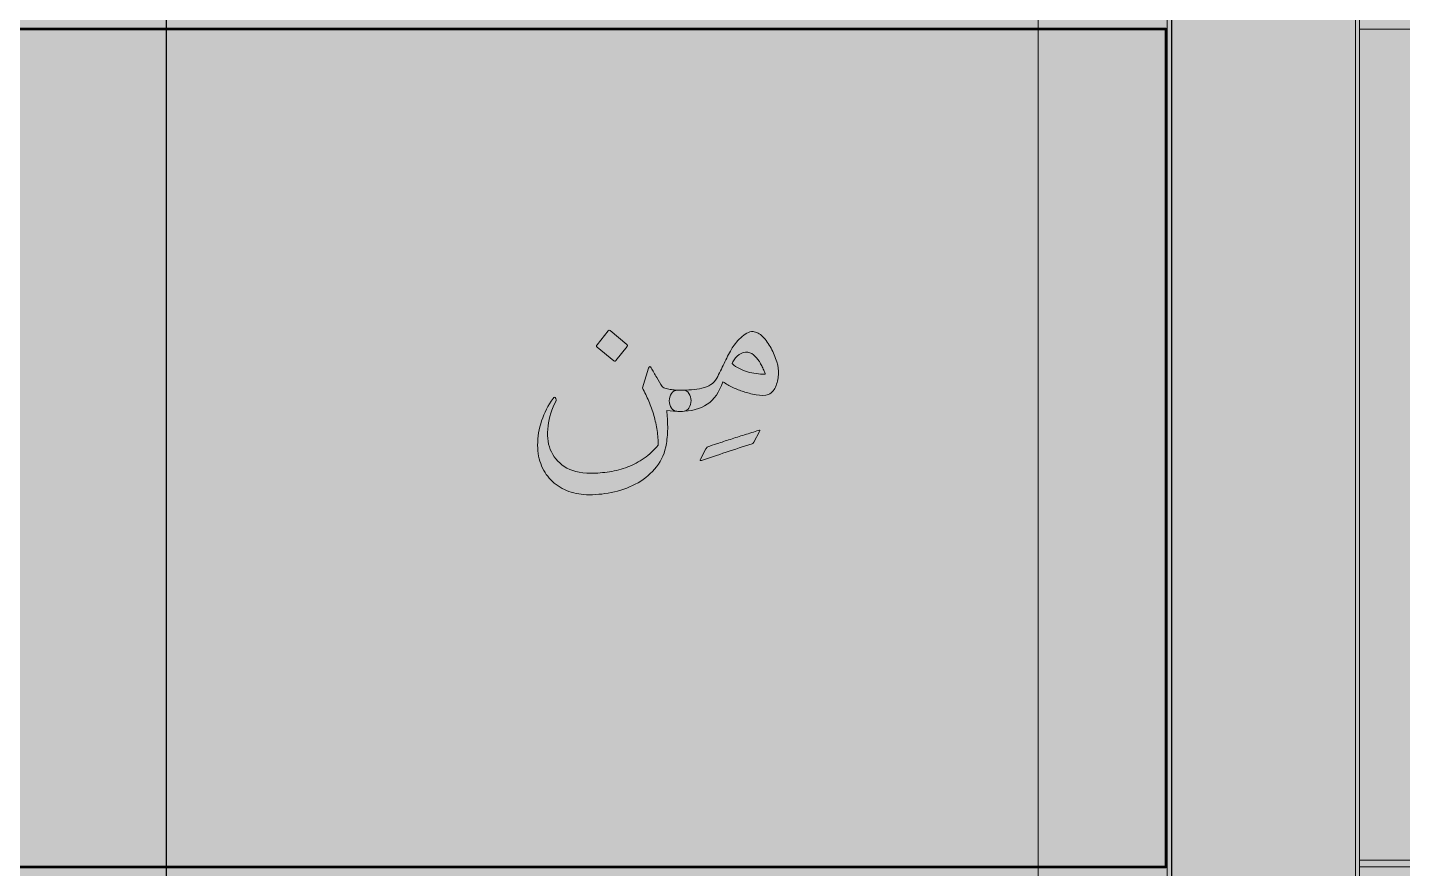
# Model space of a CAD drawing. Header units: inches. Extents: x -1481 to -429, y -1676 to -696.
# Drawn here: x -800.6 to -747.2, y -1208.2 to -1175.6 of the extents above; entities that cross this region are included whole.
import ezdxf

# ---------------------------------------------------------------- set-up
doc = ezdxf.new("R2010")
doc.units = ezdxf.units.IN
doc.header["$MEASUREMENT"] = 0
doc.layers.add('Layer 1', color=7, linetype='Continuous')

# ---------------------------------------------------------------- blocks, each defined once
blk = doc.blocks.new('block 75')
at = {"layer": 'Layer 1', "true_color": 0x009344}
h = blk.add_hatch(color=114, dxfattribs=at)
h.dxf.hatch_style = 2
h.paths.add_polyline_path([(-693.785, -1296.171), (-933.785, -1296.171), (-933.785, -1006.171), (-693.785, -1006.171)])
blk = doc.blocks.new('block 141')
at = {"layer": 'Layer 1', "color": 40, "lineweight": 30, "true_color": 0xf9a01b}
blk.add_lwpolyline([(-834.266, -1087.043), (-795.203, -1087.043), (-795.203, -1290.172), (-834.266, -1290.172), (-834.266, -1087.043)], dxfattribs=at)
at = {"layer": 'Layer 1', "lineweight": 0}
blk.add_lwpolyline([(-910.384, -1110.533), (-756.319, -1110.533), (-756.319, -1273.233), (-910.384, -1273.233), (-910.384, -1110.533)], dxfattribs=at)
at = {"layer": 'Layer 1', "color": 40, "lineweight": 30, "true_color": 0xf9a01b}
blk.add_open_spline([(-795.203, -1087.043), (-795.203, -1087.043), (-772.587, -1087.043), (-772.587, -1087.043), (-763.503, -1087.043), (-756.139, -1094.039), (-756.139, -1102.669), (-756.139, -1102.669), (-756.139, -1290.172), (-756.139, -1290.172), (-756.139, -1290.172), (-795.203, -1290.172), (-795.203, -1290.172), (-795.203, -1290.172), (-795.203, -1087.043), (-795.203, -1087.043)], degree=3, knots=[0, 0, 0, 0, 1, 1, 1, 2, 2, 2, 3, 3, 3, 4, 4, 4, 5, 5, 5, 5], dxfattribs=at)
blk = doc.blocks.new('block 140')
at = {"layer": 'Layer 1', "true_color": 0x49c6ea}
h = blk.add_hatch(color=133, dxfattribs=at)
h.dxf.hatch_style = 2
h.paths.add_polyline_path([(-919.173, -1282.809), (-748.857, -1282.809), (-748.857, -1065.618), (-919.173, -1065.618)])
h = blk.add_hatch(color=133, dxfattribs=at)
h.dxf.hatch_style = 2
h.paths.add_polyline_path([(-907.435, -1277.731), (-761.338, -1277.731), (-761.338, -1076.165), (-907.435, -1076.165)])
at = {"layer": 'Layer 1', "true_color": 0xfff4c8}
h = blk.add_hatch(color=254, dxfattribs=at)
h.dxf.hatch_style = 2
h.paths.add_polyline_path([(-912.062, -1208.145), (-756.36, -1208.145), (-756.36, -1175.62), (-912.062, -1175.62)])
at = {"layer": 'Layer 1', "lineweight": 0}
for points in [[(-919.173, -1282.809), (-748.857, -1282.809), (-748.857, -1065.618), (-919.173, -1065.618), (-919.173, -1282.809)], [(-919.173, -1282.809), (-748.857, -1282.809), (-748.857, -1065.618), (-919.173, -1065.618), (-919.173, -1282.809)], [(-907.435, -1277.731), (-761.338, -1277.731), (-761.338, -1076.165), (-907.435, -1076.165), (-907.435, -1277.731)], [(-912.062, -1208.145), (-756.36, -1208.145), (-756.36, -1175.62), (-912.062, -1175.62), (-912.062, -1208.145)]]:
    blk.add_lwpolyline(points, dxfattribs=at)
at = {"layer": 'Layer 1', "color": 44, "lineweight": 53, "true_color": 0xaf7e09}
blk.add_lwpolyline([(-912.062, -1208.145), (-756.36, -1208.145), (-756.36, -1175.62), (-912.062, -1175.62), (-912.062, -1208.145)], dxfattribs=at)
at = {"layer": 'Layer 1'}
blk.add_blockref('block 141', (0, 0), dxfattribs=at)
blk = doc.blocks.new('block 145')
at = {"layer": 'Layer 1', "lineweight": 0}
blk.add_lwpolyline([(-919.173, -1282.809), (-748.857, -1282.809), (-748.857, -1065.618), (-919.173, -1065.618), (-919.173, -1282.809)], dxfattribs=at)
blk = doc.blocks.new('block 158')
at = {"layer": 'Layer 1', "true_color": 0x231f20}
h = blk.add_hatch(color=250, dxfattribs=at)
h.dxf.hatch_style = 2
edge = h.paths.add_edge_path()
edge.add_spline(control_points=[(-772.441, -1191.717), (-772.784, -1191.825), (-773.121, -1191.935), (-773.454, -1192.047), (-773.786, -1192.159), (-774.104, -1192.264), (-774.409, -1192.362), (-774.465, -1192.38), (-774.479, -1192.362), (-774.451, -1192.31), (-774.451, -1192.31), (-774.236, -1191.911), (-774.236, -1191.911), (-774.225, -1191.89), (-774.215, -1191.874), (-774.207, -1191.864), (-774.198, -1191.853), (-774.183, -1191.844), (-774.162, -1191.837), (-774.068, -1191.802), (-773.943, -1191.759), (-773.789, -1191.709), (-773.636, -1191.658), (-773.469, -1191.604), (-773.288, -1191.546), (-773.108, -1191.488), (-772.924, -1191.43), (-772.735, -1191.37), (-772.546, -1191.311), (-772.365, -1191.255), (-772.194, -1191.202), (-772.166, -1191.192), (-772.149, -1191.189), (-772.141, -1191.194), (-772.134, -1191.2), (-772.138, -1191.216), (-772.152, -1191.244), (-772.152, -1191.244), (-772.378, -1191.654), (-772.378, -1191.654), (-772.388, -1191.667), (-772.398, -1191.681), (-772.407, -1191.693), (-772.415, -1191.705), (-772.427, -1191.713), (-772.441, -1191.717)], knot_values=[0, 0, 0, 0, 1, 1, 1, 2, 2, 2, 3, 3, 3, 4, 4, 4, 5, 5, 5, 6, 6, 6, 7, 7, 7, 8, 8, 8, 9, 9, 9, 10, 10, 10, 11, 11, 11, 12, 12, 12, 13, 13, 13, 14, 14, 14, 15, 15, 15, 15], degree=3, periodic=1)
at = {"layer": 'Layer 1', "lineweight": 0}
blk.add_open_spline([(-772.441, -1191.717), (-772.784, -1191.825), (-773.121, -1191.935), (-773.454, -1192.047), (-773.786, -1192.159), (-774.104, -1192.264), (-774.409, -1192.362), (-774.465, -1192.38), (-774.479, -1192.362), (-774.451, -1192.31), (-774.451, -1192.31), (-774.236, -1191.911), (-774.236, -1191.911), (-774.225, -1191.89), (-774.215, -1191.874), (-774.207, -1191.864), (-774.198, -1191.853), (-774.183, -1191.844), (-774.162, -1191.837), (-774.068, -1191.802), (-773.943, -1191.759), (-773.789, -1191.709), (-773.636, -1191.658), (-773.469, -1191.604), (-773.288, -1191.546), (-773.108, -1191.488), (-772.924, -1191.43), (-772.735, -1191.37), (-772.546, -1191.311), (-772.365, -1191.255), (-772.194, -1191.202), (-772.166, -1191.192), (-772.149, -1191.189), (-772.141, -1191.194), (-772.134, -1191.2), (-772.138, -1191.216), (-772.152, -1191.244), (-772.152, -1191.244), (-772.378, -1191.654), (-772.378, -1191.654), (-772.388, -1191.667), (-772.398, -1191.681), (-772.407, -1191.693), (-772.415, -1191.705), (-772.427, -1191.713), (-772.441, -1191.717)], degree=3, knots=[0, 0, 0, 0, 1, 1, 1, 2, 2, 2, 3, 3, 3, 4, 4, 4, 5, 5, 5, 6, 6, 6, 7, 7, 7, 8, 8, 8, 9, 9, 9, 10, 10, 10, 11, 11, 11, 12, 12, 12, 13, 13, 13, 14, 14, 14, 15, 15, 15, 15], dxfattribs=at)
blk = doc.blocks.new('block 139')
at = {"layer": 'Layer 1', "true_color": 0x231f20}
h = blk.add_hatch(color=250, dxfattribs=at)
h.dxf.hatch_style = 2
edge = h.paths.add_edge_path()
edge.add_spline(control_points=[(-776.707, -1189.551), (-776.707, -1189.551), (-776.47, -1188.785), (-776.47, -1188.785), (-776.456, -1188.746), (-776.441, -1188.726), (-776.423, -1188.724), (-776.406, -1188.723), (-776.386, -1188.739), (-776.365, -1188.774), (-776.296, -1188.886), (-776.224, -1189.009), (-776.15, -1189.142), (-776.077, -1189.275), (-776.007, -1189.394), (-775.94, -1189.498), (-775.902, -1189.533), (-775.848, -1189.56), (-775.78, -1189.577), (-775.712, -1189.595), (-775.642, -1189.608), (-775.57, -1189.617), (-775.499, -1189.625), (-775.432, -1189.631), (-775.371, -1189.632), (-775.31, -1189.634), (-775.267, -1189.635), (-775.242, -1189.635), (-775.242, -1189.635), (-775.148, -1189.635), (-775.148, -1189.635), (-775.036, -1189.635), (-774.953, -1189.678), (-774.898, -1189.764), (-774.844, -1189.849), (-774.817, -1189.943), (-774.817, -1190.044), (-774.817, -1190.149), (-774.844, -1190.245), (-774.898, -1190.33), (-774.953, -1190.416), (-775.036, -1190.459), (-775.148, -1190.459), (-775.148, -1190.459), (-775.242, -1190.459), (-775.242, -1190.459), (-775.417, -1190.459), (-775.589, -1190.448), (-775.757, -1190.427), (-775.736, -1190.627), (-775.724, -1190.837), (-775.723, -1191.057), (-775.721, -1191.278), (-775.737, -1191.495), (-775.772, -1191.708), (-775.828, -1192.058), (-775.956, -1192.359), (-776.156, -1192.611), (-776.355, -1192.863), (-776.595, -1193.069), (-776.875, -1193.23), (-777.155, -1193.391), (-777.459, -1193.509), (-777.788, -1193.584), (-778.117, -1193.66), (-778.444, -1193.697), (-778.769, -1193.697), (-779.053, -1193.697), (-779.316, -1193.653), (-779.559, -1193.566), (-779.802, -1193.479), (-780.015, -1193.351), (-780.197, -1193.183), (-780.375, -1193.018), (-780.516, -1192.817), (-780.619, -1192.579), (-780.723, -1192.341), (-780.774, -1192.074), (-780.774, -1191.776), (-780.774, -1191.447), (-780.722, -1191.13), (-780.617, -1190.824), (-780.512, -1190.518), (-780.365, -1190.228), (-780.176, -1189.955), (-780.155, -1189.924), (-780.136, -1189.909), (-780.118, -1189.91), (-780.101, -1189.912), (-780.085, -1189.929), (-780.071, -1189.96), (-780.057, -1189.992), (-780.053, -1190.022), (-780.06, -1190.05), (-780.221, -1190.364), (-780.325, -1190.691), (-780.37, -1191.028), (-780.416, -1191.366), (-780.386, -1191.67), (-780.281, -1191.939), (-780.176, -1192.208), (-779.995, -1192.43), (-779.738, -1192.603), (-779.48, -1192.776), (-779.137, -1192.863), (-778.706, -1192.863), (-778.465, -1192.863), (-778.223, -1192.843), (-777.979, -1192.805), (-777.736, -1192.766), (-777.501, -1192.704), (-777.273, -1192.616), (-777.046, -1192.529), (-776.833, -1192.416), (-776.633, -1192.278), (-776.434, -1192.139), (-776.255, -1191.971), (-776.098, -1191.771), (-776.091, -1191.586), (-776.102, -1191.396), (-776.132, -1191.202), (-776.162, -1191.007), (-776.204, -1190.815), (-776.258, -1190.624), (-776.312, -1190.434), (-776.378, -1190.247), (-776.455, -1190.065), (-776.532, -1189.883), (-776.616, -1189.712), (-776.707, -1189.551)], knot_values=[0, 0, 0, 0, 1, 1, 1, 2, 2, 2, 3, 3, 3, 4, 4, 4, 5, 5, 5, 6, 6, 6, 7, 7, 7, 8, 8, 8, 9, 9, 9, 10, 10, 10, 11, 11, 11, 12, 12, 12, 13, 13, 13, 14, 14, 14, 15, 15, 15, 16, 16, 16, 17, 17, 17, 18, 18, 18, 19, 19, 19, 20, 20, 20, 21, 21, 21, 22, 22, 22, 23, 23, 23, 24, 24, 24, 25, 25, 25, 26, 26, 26, 27, 27, 27, 28, 28, 28, 29, 29, 29, 30, 30, 30, 31, 31, 31, 32, 32, 32, 33, 33, 33, 34, 34, 34, 35, 35, 35, 36, 36, 36, 37, 37, 37, 38, 38, 38, 39, 39, 39, 40, 40, 40, 41, 41, 41, 42, 42, 42, 43, 43, 43, 43], degree=3, periodic=1)
edge = h.paths.add_edge_path()
edge.add_spline(control_points=[(-778.029, -1187.336), (-778.005, -1187.305), (-777.979, -1187.301), (-777.95, -1187.326), (-777.95, -1187.326), (-777.305, -1187.861), (-777.305, -1187.861), (-777.277, -1187.885), (-777.275, -1187.913), (-777.3, -1187.945), (-777.3, -1187.945), (-777.73, -1188.486), (-777.73, -1188.486), (-777.755, -1188.521), (-777.783, -1188.524), (-777.814, -1188.496), (-777.814, -1188.496), (-778.465, -1187.961), (-778.465, -1187.961), (-778.493, -1187.936), (-778.493, -1187.906), (-778.465, -1187.871), (-778.465, -1187.871), (-778.029, -1187.336), (-778.029, -1187.336), (-778.029, -1187.336), (-778.029, -1187.336), (-778.029, -1187.336)], knot_values=[0, 0, 0, 0, 1, 1, 1, 2, 2, 2, 3, 3, 3, 4, 4, 4, 5, 5, 5, 6, 6, 6, 7, 7, 7, 8, 8, 8, 9, 9, 9, 9], degree=3, periodic=1)
h = blk.add_hatch(color=250, dxfattribs=at)
h.dxf.hatch_style = 2
edge = h.paths.add_edge_path()
edge.add_spline(control_points=[(-775.236, -1189.635), (-775.089, -1189.635), (-774.943, -1189.631), (-774.797, -1189.622), (-774.652, -1189.613), (-774.517, -1189.593), (-774.391, -1189.561), (-774.265, -1189.53), (-774.152, -1189.484), (-774.052, -1189.422), (-773.952, -1189.361), (-773.875, -1189.278), (-773.819, -1189.173), (-773.717, -1188.984), (-773.622, -1188.794), (-773.533, -1188.604), (-773.443, -1188.413), (-773.348, -1188.228), (-773.247, -1188.05), (-773.208, -1187.983), (-773.157, -1187.91), (-773.094, -1187.829), (-773.031, -1187.749), (-772.962, -1187.674), (-772.887, -1187.604), (-772.812, -1187.534), (-772.733, -1187.475), (-772.651, -1187.428), (-772.569, -1187.381), (-772.487, -1187.359), (-772.407, -1187.362), (-772.277, -1187.369), (-772.151, -1187.436), (-772.029, -1187.562), (-771.906, -1187.688), (-771.8, -1187.837), (-771.709, -1188.008), (-771.614, -1188.179), (-771.54, -1188.356), (-771.486, -1188.538), (-771.431, -1188.72), (-771.408, -1188.87), (-771.415, -1188.989), (-771.422, -1189.063), (-771.432, -1189.141), (-771.446, -1189.223), (-771.46, -1189.305), (-771.482, -1189.384), (-771.512, -1189.459), (-771.542, -1189.534), (-771.58, -1189.603), (-771.627, -1189.664), (-771.675, -1189.725), (-771.733, -1189.771), (-771.803, -1189.803), (-771.943, -1189.848), (-772.106, -1189.853), (-772.291, -1189.816), (-772.477, -1189.779), (-772.639, -1189.738), (-772.779, -1189.693), (-772.919, -1189.647), (-773.058, -1189.593), (-773.194, -1189.53), (-773.33, -1189.467), (-773.458, -1189.394), (-773.577, -1189.31), (-773.714, -1189.708), (-773.918, -1190.001), (-774.191, -1190.186), (-774.461, -1190.372), (-774.809, -1190.462), (-775.236, -1190.459), (-775.236, -1190.459), (-775.33, -1190.459), (-775.33, -1190.459), (-775.442, -1190.459), (-775.525, -1190.416), (-775.579, -1190.33), (-775.634, -1190.245), (-775.661, -1190.151), (-775.661, -1190.05), (-775.661, -1189.948), (-775.634, -1189.854), (-775.579, -1189.766), (-775.525, -1189.679), (-775.442, -1189.635), (-775.33, -1189.635), (-775.33, -1189.635), (-775.236, -1189.635), (-775.236, -1189.635)], knot_values=[0, 0, 0, 0, 1, 1, 1, 2, 2, 2, 3, 3, 3, 4, 4, 4, 5, 5, 5, 6, 6, 6, 7, 7, 7, 8, 8, 8, 9, 9, 9, 10, 10, 10, 11, 11, 11, 12, 12, 12, 13, 13, 13, 14, 14, 14, 15, 15, 15, 16, 16, 16, 17, 17, 17, 18, 18, 18, 19, 19, 19, 20, 20, 20, 21, 21, 21, 22, 22, 22, 23, 23, 23, 24, 24, 24, 25, 25, 25, 26, 26, 26, 27, 27, 27, 28, 28, 28, 29, 29, 29, 30, 30, 30, 30], degree=3, periodic=1)
edge = h.paths.add_edge_path()
edge.add_spline(control_points=[(-772.171, -1188.512), (-772.23, -1188.424), (-772.303, -1188.342), (-772.388, -1188.265), (-772.474, -1188.188), (-772.58, -1188.153), (-772.706, -1188.16), (-772.818, -1188.171), (-772.923, -1188.222), (-773.021, -1188.315), (-773.119, -1188.408), (-773.185, -1188.505), (-773.22, -1188.606), (-773.133, -1188.683), (-773.038, -1188.748), (-772.937, -1188.8), (-772.835, -1188.853), (-772.73, -1188.895), (-772.622, -1188.926), (-772.514, -1188.958), (-772.401, -1188.981), (-772.286, -1188.995), (-772.171, -1189.009), (-772.055, -1189.016), (-771.94, -1189.016), (-771.933, -1189.005), (-771.939, -1188.976), (-771.958, -1188.929), (-771.977, -1188.882), (-772.001, -1188.83), (-772.029, -1188.774), (-772.057, -1188.718), (-772.085, -1188.665), (-772.113, -1188.614), (-772.141, -1188.563), (-772.16, -1188.529), (-772.171, -1188.512)], knot_values=[0, 0, 0, 0, 1, 1, 1, 2, 2, 2, 3, 3, 3, 4, 4, 4, 5, 5, 5, 6, 6, 6, 7, 7, 7, 8, 8, 8, 9, 9, 9, 10, 10, 10, 11, 11, 11, 12, 12, 12, 12], degree=3, periodic=1)
at = {"layer": 'Layer 1', "lineweight": 0}
blk.add_lwpolyline([(-919.173, -1282.809), (-748.857, -1282.809), (-748.857, -1065.618), (-919.173, -1065.618), (-919.173, -1282.809)], dxfattribs=at)
for points, knots in [([(-778.029, -1187.336), (-778.005, -1187.305), (-777.979, -1187.301), (-777.95, -1187.326), (-777.95, -1187.326), (-777.305, -1187.861), (-777.305, -1187.861), (-777.277, -1187.885), (-777.275, -1187.913), (-777.3, -1187.945), (-777.3, -1187.945), (-777.73, -1188.486), (-777.73, -1188.486), (-777.755, -1188.521), (-777.783, -1188.524), (-777.814, -1188.496), (-777.814, -1188.496), (-778.465, -1187.961), (-778.465, -1187.961), (-778.493, -1187.936), (-778.493, -1187.906), (-778.465, -1187.871), (-778.465, -1187.871), (-778.029, -1187.336), (-778.029, -1187.336), (-778.029, -1187.336), (-778.029, -1187.336), (-778.029, -1187.336)], [0, 0, 0, 0, 1, 1, 1, 2, 2, 2, 3, 3, 3, 4, 4, 4, 5, 5, 5, 6, 6, 6, 7, 7, 7, 8, 8, 8, 9, 9, 9, 9]), ([(-775.236, -1189.635), (-775.089, -1189.635), (-774.943, -1189.631), (-774.797, -1189.622), (-774.652, -1189.613), (-774.517, -1189.593), (-774.391, -1189.561), (-774.265, -1189.53), (-774.152, -1189.484), (-774.052, -1189.422), (-773.952, -1189.361), (-773.875, -1189.278), (-773.819, -1189.173), (-773.717, -1188.984), (-773.622, -1188.794), (-773.533, -1188.604), (-773.443, -1188.413), (-773.348, -1188.228), (-773.247, -1188.05), (-773.208, -1187.983), (-773.157, -1187.91), (-773.094, -1187.829), (-773.031, -1187.749), (-772.962, -1187.674), (-772.887, -1187.604), (-772.812, -1187.534), (-772.733, -1187.475), (-772.651, -1187.428), (-772.569, -1187.381), (-772.487, -1187.359), (-772.407, -1187.362), (-772.277, -1187.369), (-772.151, -1187.436), (-772.029, -1187.562), (-771.906, -1187.688), (-771.8, -1187.837), (-771.709, -1188.008), (-771.614, -1188.179), (-771.54, -1188.356), (-771.486, -1188.538), (-771.431, -1188.72), (-771.408, -1188.87), (-771.415, -1188.989), (-771.422, -1189.063), (-771.432, -1189.141), (-771.446, -1189.223), (-771.46, -1189.305), (-771.482, -1189.384), (-771.512, -1189.459), (-771.542, -1189.534), (-771.58, -1189.603), (-771.627, -1189.664), (-771.675, -1189.725), (-771.733, -1189.771), (-771.803, -1189.803), (-771.943, -1189.848), (-772.106, -1189.853), (-772.291, -1189.816), (-772.477, -1189.779), (-772.639, -1189.738), (-772.779, -1189.693), (-772.919, -1189.647), (-773.058, -1189.593), (-773.194, -1189.53), (-773.33, -1189.467), (-773.458, -1189.394), (-773.577, -1189.31), (-773.714, -1189.708), (-773.918, -1190.001), (-774.191, -1190.186), (-774.461, -1190.372), (-774.809, -1190.462), (-775.236, -1190.459), (-775.236, -1190.459), (-775.33, -1190.459), (-775.33, -1190.459), (-775.442, -1190.459), (-775.525, -1190.416), (-775.579, -1190.33), (-775.634, -1190.245), (-775.661, -1190.151), (-775.661, -1190.05), (-775.661, -1189.948), (-775.634, -1189.854), (-775.579, -1189.766), (-775.525, -1189.679), (-775.442, -1189.635), (-775.33, -1189.635), (-775.33, -1189.635), (-775.236, -1189.635), (-775.236, -1189.635)], [0, 0, 0, 0, 1, 1, 1, 2, 2, 2, 3, 3, 3, 4, 4, 4, 5, 5, 5, 6, 6, 6, 7, 7, 7, 8, 8, 8, 9, 9, 9, 10, 10, 10, 11, 11, 11, 12, 12, 12, 13, 13, 13, 14, 14, 14, 15, 15, 15, 16, 16, 16, 17, 17, 17, 18, 18, 18, 19, 19, 19, 20, 20, 20, 21, 21, 21, 22, 22, 22, 23, 23, 23, 24, 24, 24, 25, 25, 25, 26, 26, 26, 27, 27, 27, 28, 28, 28, 29, 29, 29, 30, 30, 30, 30]), ([(-772.171, -1188.512), (-772.23, -1188.424), (-772.303, -1188.342), (-772.388, -1188.265), (-772.474, -1188.188), (-772.58, -1188.153), (-772.706, -1188.16), (-772.818, -1188.171), (-772.923, -1188.222), (-773.021, -1188.315), (-773.119, -1188.408), (-773.185, -1188.505), (-773.22, -1188.606), (-773.133, -1188.683), (-773.038, -1188.748), (-772.937, -1188.8), (-772.835, -1188.853), (-772.73, -1188.895), (-772.622, -1188.926), (-772.514, -1188.958), (-772.401, -1188.981), (-772.286, -1188.995), (-772.171, -1189.009), (-772.055, -1189.016), (-771.94, -1189.016), (-771.933, -1189.005), (-771.939, -1188.976), (-771.958, -1188.929), (-771.977, -1188.882), (-772.001, -1188.83), (-772.029, -1188.774), (-772.057, -1188.718), (-772.085, -1188.665), (-772.113, -1188.614), (-772.141, -1188.563), (-772.16, -1188.529), (-772.171, -1188.512)], [0, 0, 0, 0, 1, 1, 1, 2, 2, 2, 3, 3, 3, 4, 4, 4, 5, 5, 5, 6, 6, 6, 7, 7, 7, 8, 8, 8, 9, 9, 9, 10, 10, 10, 11, 11, 11, 12, 12, 12, 12]), ([(-776.707, -1189.551), (-776.707, -1189.551), (-776.47, -1188.785), (-776.47, -1188.785), (-776.456, -1188.746), (-776.441, -1188.726), (-776.423, -1188.724), (-776.406, -1188.723), (-776.386, -1188.739), (-776.365, -1188.774), (-776.296, -1188.886), (-776.224, -1189.009), (-776.15, -1189.142), (-776.077, -1189.275), (-776.007, -1189.394), (-775.94, -1189.498), (-775.902, -1189.533), (-775.848, -1189.56), (-775.78, -1189.577), (-775.712, -1189.595), (-775.642, -1189.608), (-775.57, -1189.617), (-775.499, -1189.625), (-775.432, -1189.631), (-775.371, -1189.632), (-775.31, -1189.634), (-775.267, -1189.635), (-775.242, -1189.635), (-775.242, -1189.635), (-775.148, -1189.635), (-775.148, -1189.635), (-775.036, -1189.635), (-774.953, -1189.678), (-774.898, -1189.764), (-774.844, -1189.849), (-774.817, -1189.943), (-774.817, -1190.044), (-774.817, -1190.149), (-774.844, -1190.245), (-774.898, -1190.33), (-774.953, -1190.416), (-775.036, -1190.459), (-775.148, -1190.459), (-775.148, -1190.459), (-775.242, -1190.459), (-775.242, -1190.459), (-775.417, -1190.459), (-775.589, -1190.448), (-775.757, -1190.427), (-775.736, -1190.627), (-775.724, -1190.837), (-775.723, -1191.057), (-775.721, -1191.278), (-775.737, -1191.495), (-775.772, -1191.708), (-775.828, -1192.058), (-775.956, -1192.359), (-776.156, -1192.611), (-776.355, -1192.863), (-776.595, -1193.069), (-776.875, -1193.23), (-777.155, -1193.391), (-777.459, -1193.509), (-777.788, -1193.584), (-778.117, -1193.66), (-778.444, -1193.697), (-778.769, -1193.697), (-779.053, -1193.697), (-779.316, -1193.653), (-779.559, -1193.566), (-779.802, -1193.479), (-780.015, -1193.351), (-780.197, -1193.183), (-780.375, -1193.018), (-780.516, -1192.817), (-780.619, -1192.579), (-780.723, -1192.341), (-780.774, -1192.074), (-780.774, -1191.776), (-780.774, -1191.447), (-780.722, -1191.13), (-780.617, -1190.824), (-780.512, -1190.518), (-780.365, -1190.228), (-780.176, -1189.955), (-780.155, -1189.924), (-780.136, -1189.909), (-780.118, -1189.91), (-780.101, -1189.912), (-780.085, -1189.929), (-780.071, -1189.96), (-780.057, -1189.992), (-780.053, -1190.022), (-780.06, -1190.05), (-780.221, -1190.364), (-780.325, -1190.691), (-780.37, -1191.028), (-780.416, -1191.366), (-780.386, -1191.67), (-780.281, -1191.939), (-780.176, -1192.208), (-779.995, -1192.43), (-779.738, -1192.603), (-779.48, -1192.776), (-779.137, -1192.863), (-778.706, -1192.863), (-778.465, -1192.863), (-778.223, -1192.843), (-777.979, -1192.805), (-777.736, -1192.766), (-777.501, -1192.704), (-777.273, -1192.616), (-777.046, -1192.529), (-776.833, -1192.416), (-776.633, -1192.278), (-776.434, -1192.139), (-776.255, -1191.971), (-776.098, -1191.771), (-776.091, -1191.586), (-776.102, -1191.396), (-776.132, -1191.202), (-776.162, -1191.007), (-776.204, -1190.815), (-776.258, -1190.624), (-776.312, -1190.434), (-776.378, -1190.247), (-776.455, -1190.065), (-776.532, -1189.883), (-776.616, -1189.712), (-776.707, -1189.551)], [0, 0, 0, 0, 1, 1, 1, 2, 2, 2, 3, 3, 3, 4, 4, 4, 5, 5, 5, 6, 6, 6, 7, 7, 7, 8, 8, 8, 9, 9, 9, 10, 10, 10, 11, 11, 11, 12, 12, 12, 13, 13, 13, 14, 14, 14, 15, 15, 15, 16, 16, 16, 17, 17, 17, 18, 18, 18, 19, 19, 19, 20, 20, 20, 21, 21, 21, 22, 22, 22, 23, 23, 23, 24, 24, 24, 25, 25, 25, 26, 26, 26, 27, 27, 27, 28, 28, 28, 29, 29, 29, 30, 30, 30, 31, 31, 31, 32, 32, 32, 33, 33, 33, 34, 34, 34, 35, 35, 35, 36, 36, 36, 37, 37, 37, 38, 38, 38, 39, 39, 39, 40, 40, 40, 41, 41, 41, 42, 42, 42, 43, 43, 43, 43])]:
    blk.add_open_spline(points, degree=3, knots=knots, dxfattribs=at)
at = {"layer": 'Layer 1'}
for name in ['block 140', 'block 145', 'block 158']:
    blk.add_blockref(name, (0, 0), dxfattribs=at)

msp = doc.modelspace()

# ---------------------------------------------------------------- hatches: boundary and pattern name
at = {"layer": 'Layer 1', "true_color": 0x006738}
h = msp.add_hatch(color=116, dxfattribs=at)
h.dxf.hatch_style = 2
h.paths.add_polyline_path([(-749.015, -1281.171), (-919.015, -1281.171), (-919.015, -1062.796), (-749.015, -1062.796)])
at = {"layer": 'Layer 1', "true_color": 0x8cc63e}
h = msp.add_hatch(color=73, dxfattribs=at)
h.dxf.hatch_style = 2
edge = h.paths.add_edge_path()
edge.add_spline(control_points=[(-748.857, -1207.882), (-748.857, -1207.882), (-733.24, -1207.882), (-733.24, -1207.882), (-724.331, -1207.882), (-717.108, -1200.66), (-717.108, -1191.75), (-717.108, -1191.75), (-717.108, -1191.75), (-717.108, -1191.75), (-717.108, -1182.841), (-724.331, -1175.619), (-733.24, -1175.619), (-733.24, -1175.619), (-748.857, -1175.619), (-748.857, -1175.619), (-748.857, -1175.619), (-748.857, -1207.882), (-748.857, -1207.882)], knot_values=[0, 0, 0, 0, 1, 1, 1, 2, 2, 2, 3, 3, 3, 4, 4, 4, 5, 5, 5, 6, 6, 6, 6], degree=3, periodic=1)
at = {"layer": 'Layer 1', "true_color": 0x38b449}
h = msp.add_hatch(color=95, dxfattribs=at)
h.dxf.hatch_style = 2
edge = h.paths.add_edge_path()
edge.add_spline(control_points=[(-748.857, -1240.404), (-748.857, -1240.404), (-733.24, -1240.404), (-733.24, -1240.404), (-724.331, -1240.404), (-717.108, -1233.182), (-717.108, -1224.273), (-717.108, -1224.273), (-717.108, -1224.273), (-717.108, -1224.273), (-717.108, -1215.364), (-724.331, -1208.141), (-733.24, -1208.141), (-733.24, -1208.141), (-748.857, -1208.141), (-748.857, -1208.141), (-748.857, -1208.141), (-748.857, -1240.404), (-748.857, -1240.404)], knot_values=[0, 0, 0, 0, 1, 1, 1, 2, 2, 2, 3, 3, 3, 4, 4, 4, 5, 5, 5, 6, 6, 6, 6], degree=3, periodic=1)

# ---------------------------------------------------------------- linework, layer by layer
at = {"layer": 'Layer 1', "lineweight": 0}
msp.add_lwpolyline([(-749.015, -1281.171), (-919.015, -1281.171), (-919.015, -1062.796), (-749.015, -1062.796), (-749.015, -1281.171)], dxfattribs=at)
for points in [[(-748.857, -1207.882), (-748.857, -1207.882), (-733.24, -1207.882), (-733.24, -1207.882), (-724.331, -1207.882), (-717.108, -1200.66), (-717.108, -1191.75), (-717.108, -1191.75), (-717.108, -1191.75), (-717.108, -1191.75), (-717.108, -1182.841), (-724.331, -1175.619), (-733.24, -1175.619), (-733.24, -1175.619), (-748.857, -1175.619), (-748.857, -1175.619), (-748.857, -1175.619), (-748.857, -1207.882), (-748.857, -1207.882)], [(-748.857, -1240.404), (-748.857, -1240.404), (-733.24, -1240.404), (-733.24, -1240.404), (-724.331, -1240.404), (-717.108, -1233.182), (-717.108, -1224.273), (-717.108, -1224.273), (-717.108, -1224.273), (-717.108, -1224.273), (-717.108, -1215.364), (-724.331, -1208.141), (-733.24, -1208.141), (-733.24, -1208.141), (-748.857, -1208.141), (-748.857, -1208.141), (-748.857, -1208.141), (-748.857, -1240.404), (-748.857, -1240.404)]]:
    msp.add_open_spline(points, degree=3, knots=[0, 0, 0, 0, 1, 1, 1, 2, 2, 2, 3, 3, 3, 4, 4, 4, 5, 5, 5, 6, 6, 6, 6], dxfattribs=at)

# ---------------------------------------------------------------- block references
at = {"layer": 'Layer 1'}
for name in ['block 75', 'block 139']:
    msp.add_blockref(name, (0, 0), dxfattribs=at)

doc.saveas('drawing.dxf')
